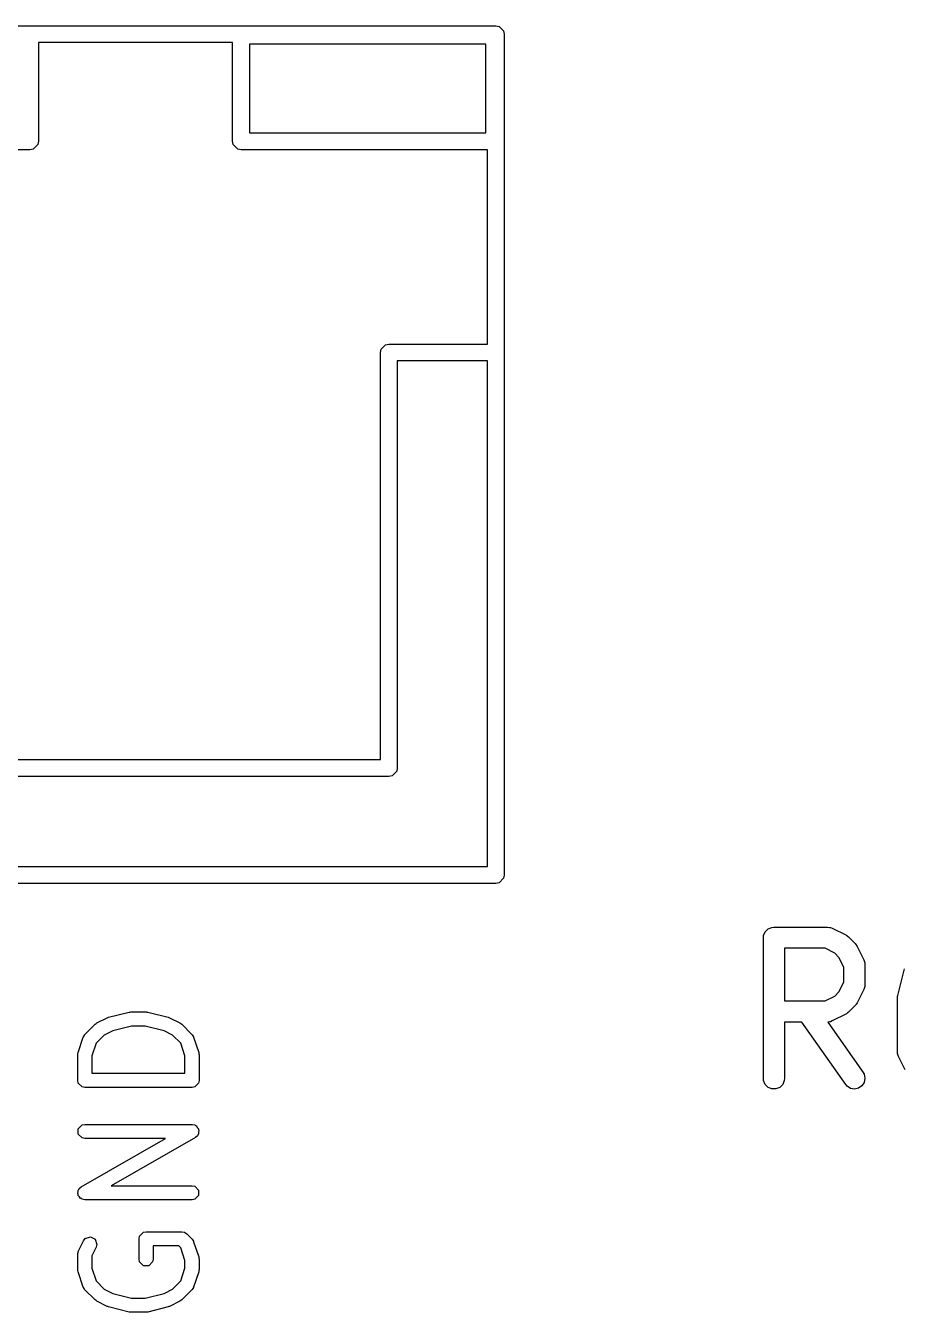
# Model space of a CAD drawing. Extents: x 1.07 to 8.07, y -3.47 to -0.77.
# Drawn here: x 6.0717 to 6.3168, y -1.3126 to -0.953 of the extents above; entities that cross this region are included whole.
import ezdxf

# ---------------------------------------------------------------- set-up
doc = ezdxf.new("R2010")
doc.units = 0
doc.header["$MEASUREMENT"] = 0
doc.layers.add('BLACK', color=7, linetype='CONTINUOUS')

msp = doc.modelspace()

# ---------------------------------------------------------------- linework, layer by layer
at = {"layer": 'BLACK', "linetype": 'CONTINUOUS'}
for p, q in [((5.7063, -0.95295), (6.20315, -0.95295)), ((6.20315, -0.95295), (6.20405, -0.95313)), ((6.20405, -0.95313), (6.20533, -0.95441)), ((6.20533, -0.95441), (6.20551, -0.95531)), ((6.20551, -0.95531), (6.20551, -1.19035)), ((6.0752, -0.95768), (6.0752, -0.98524)), ((6.12953, -0.95768), (6.0752, -0.95768)), ((6.12953, -0.98524), (6.12953, -0.95768)), ((6.13425, -0.95807), (6.13425, -0.98287)), ((6.20039, -0.95807), (6.13425, -0.95807)), ((6.20039, -0.98287), (6.20039, -0.95807)), ((6.0752, -0.98524), (6.07502, -0.98614)), ((6.12971, -0.98614), (6.12953, -0.98524)), ((6.13425, -0.98287), (6.20039, -0.98287)), ((6.07283, -0.9876), (5.83661, -0.9876)), ((6.07374, -0.98742), (6.07283, -0.9876)), ((6.07502, -0.98614), (6.07374, -0.98742)), ((6.13099, -0.98742), (6.12971, -0.98614)), ((6.13189, -0.9876), (6.13099, -0.98742)), ((6.20079, -0.9876), (6.13189, -0.9876)), ((6.20079, -1.04193), (6.20079, -0.9876)), ((6.17105, -1.04339), (6.17232, -1.04211)), ((6.17232, -1.04211), (6.17323, -1.04193)), ((6.17323, -1.04193), (6.20079, -1.04193)), ((6.17087, -1.04429), (6.17105, -1.04339)), ((6.17087, -1.15807), (6.17087, -1.04429)), ((6.20079, -1.04665), (6.17559, -1.04665)), ((6.17559, -1.04665), (6.17559, -1.16043)), ((6.20079, -1.18799), (6.20079, -1.04665)), ((5.95472, -1.15807), (6.17087, -1.15807)), ((6.17541, -1.16134), (6.17413, -1.16262)), ((6.17559, -1.16043), (6.17541, -1.16134)), ((6.17323, -1.1628), (5.95472, -1.1628)), ((6.17413, -1.16262), (6.17323, -1.1628)), ((5.70866, -1.18799), (6.20079, -1.18799)), ((6.20315, -1.19272), (5.7063, -1.19272)), ((6.20405, -1.19254), (6.20315, -1.19272)), ((6.20533, -1.19126), (6.20405, -1.19254)), ((6.20551, -1.19035), (6.20533, -1.19126)), ((6.27798, -1.20787), (6.27804, -1.20729)), ((6.27798, -1.24724), (6.27798, -1.20787)), ((6.27804, -1.20729), (6.27848, -1.20623)), ((6.27848, -1.20623), (6.27929, -1.20541)), ((6.27929, -1.20541), (6.28036, -1.20497)), ((6.28036, -1.20497), (6.28093, -1.20491)), ((6.28093, -1.20491), (6.29593, -1.20491)), ((6.29593, -1.20491), (6.29651, -1.20497)), ((6.29651, -1.20497), (6.29661, -1.20501)), ((6.29661, -1.20501), (6.29671, -1.20502)), ((6.29671, -1.20502), (6.29725, -1.20523)), ((6.29725, -1.20523), (6.301, -1.2071)), ((6.301, -1.2071), (6.30125, -1.20726)), ((6.30125, -1.20726), (6.30132, -1.20729)), ((6.30132, -1.20729), (6.3014, -1.20735)), ((6.3014, -1.20735), (6.30149, -1.20741)), ((6.30149, -1.20741), (6.30154, -1.20747)), ((6.30154, -1.20747), (6.30177, -1.20765)), ((6.30177, -1.20765), (6.30364, -1.20953)), ((6.29523, -1.21082), (6.28389, -1.21082)), ((6.28389, -1.21082), (6.28389, -1.22554)), ((6.29793, -1.21217), (6.29523, -1.21082)), ((6.30364, -1.20953), (6.30383, -1.20975)), ((6.30383, -1.20975), (6.30389, -1.20981)), ((6.30389, -1.20981), (6.30394, -1.20989)), ((6.30394, -1.20989), (6.30401, -1.20998)), ((6.30401, -1.20998), (6.30404, -1.21005)), ((6.30404, -1.21005), (6.3042, -1.2103)), ((6.3042, -1.2103), (6.30607, -1.21405)), ((6.29913, -1.21337), (6.29793, -1.21217)), ((6.30048, -1.21606), (6.29913, -1.21337)), ((6.30607, -1.21405), (6.30628, -1.21459)), ((6.30628, -1.21459), (6.30629, -1.21469)), ((6.30629, -1.21469), (6.30633, -1.21479)), ((6.30633, -1.21479), (6.30638, -1.21537)), ((6.30638, -1.21537), (6.30638, -1.22099)), ((6.30048, -1.22029), (6.30048, -1.21606)), ((6.31556, -1.22402), (6.31744, -1.21652)), ((6.29913, -1.22299), (6.30048, -1.22029)), ((6.30607, -1.22231), (6.3042, -1.22606)), ((6.30628, -1.22177), (6.30607, -1.22231)), ((6.30629, -1.22166), (6.30628, -1.22177)), ((6.30633, -1.22157), (6.30629, -1.22166)), ((6.30638, -1.22099), (6.30633, -1.22157)), ((6.28389, -1.22554), (6.29523, -1.22554)), ((6.29523, -1.22554), (6.29793, -1.22419)), ((6.29793, -1.22419), (6.29913, -1.22299)), ((6.3042, -1.22606), (6.30404, -1.22631)), ((6.31548, -1.2246), (6.31551, -1.22438)), ((6.31549, -1.22464), (6.31548, -1.2246)), ((6.31548, -1.22474), (6.31549, -1.22464)), ((6.31548, -1.23974), (6.31548, -1.22474)), ((6.31551, -1.22438), (6.31553, -1.22416)), ((6.31553, -1.22416), (6.31555, -1.22412)), ((6.31555, -1.22412), (6.31556, -1.22402)), ((6.09484, -1.23011), (6.10055, -1.22868)), ((6.10055, -1.22868), (6.10079, -1.22867)), ((6.10079, -1.22867), (6.10103, -1.22862)), ((6.10103, -1.22862), (6.10531, -1.22862)), ((6.10531, -1.22862), (6.10555, -1.22867)), ((6.10555, -1.22867), (6.10579, -1.22868)), ((6.10579, -1.22868), (6.11151, -1.23011)), ((6.301, -1.22926), (6.29725, -1.23113)), ((6.30125, -1.2291), (6.301, -1.22926)), ((6.30132, -1.22907), (6.30125, -1.2291)), ((6.3014, -1.229), (6.30132, -1.22907)), ((6.30149, -1.22895), (6.3014, -1.229)), ((6.30154, -1.22889), (6.30149, -1.22895)), ((6.30177, -1.2287), (6.30154, -1.22889)), ((6.30364, -1.22683), (6.30177, -1.2287)), ((6.30383, -1.2266), (6.30364, -1.22683)), ((6.30389, -1.22655), (6.30383, -1.2266)), ((6.30394, -1.22646), (6.30389, -1.22655)), ((6.30401, -1.22638), (6.30394, -1.22646)), ((6.30404, -1.22631), (6.30401, -1.22638)), ((6.08821, -1.23492), (6.09106, -1.23206)), ((6.09106, -1.23206), (6.09133, -1.23188)), ((6.09133, -1.23188), (6.09158, -1.23169)), ((6.09158, -1.23169), (6.09443, -1.23026)), ((6.09443, -1.23026), (6.09464, -1.2302)), ((6.09464, -1.2302), (6.09484, -1.23011)), ((6.10127, -1.23256), (6.096, -1.23388)), ((6.10507, -1.23256), (6.10127, -1.23256)), ((6.11034, -1.23388), (6.10507, -1.23256)), ((6.11151, -1.23011), (6.1117, -1.2302)), ((6.1117, -1.2302), (6.11191, -1.23026)), ((6.11191, -1.23026), (6.11477, -1.23169)), ((6.11477, -1.23169), (6.11501, -1.23188)), ((6.11501, -1.23188), (6.11528, -1.23206)), ((6.11528, -1.23206), (6.11813, -1.23492)), ((6.28877, -1.23144), (6.28389, -1.23144)), ((6.28389, -1.23144), (6.28389, -1.24724)), ((6.30101, -1.24893), (6.28877, -1.23144)), ((6.29651, -1.23139), (6.29598, -1.23144)), ((6.29598, -1.23144), (6.30585, -1.24554)), ((6.29661, -1.23134), (6.29651, -1.23139)), ((6.29671, -1.23134), (6.29661, -1.23134)), ((6.29725, -1.23113), (6.29671, -1.23134)), ((6.0863, -1.23997), (6.08773, -1.23568)), ((6.08773, -1.23568), (6.08778, -1.2356)), ((6.08778, -1.23555), (6.08796, -1.23529)), ((6.08778, -1.2356), (6.08778, -1.23555)), ((6.08796, -1.23529), (6.08811, -1.23502)), ((6.08811, -1.23502), (6.08815, -1.235)), ((6.08815, -1.235), (6.08821, -1.23492)), ((6.09362, -1.23507), (6.09132, -1.23737)), ((6.096, -1.23388), (6.09362, -1.23507)), ((6.11272, -1.23507), (6.11034, -1.23388)), ((6.11502, -1.23737), (6.11272, -1.23507)), ((6.11813, -1.23492), (6.11819, -1.235)), ((6.11819, -1.235), (6.11823, -1.23502)), ((6.11823, -1.23502), (6.11839, -1.23529)), ((6.11839, -1.23529), (6.11856, -1.23555)), ((6.11856, -1.23555), (6.11856, -1.2356)), ((6.11856, -1.2356), (6.11861, -1.23568)), ((6.11861, -1.23568), (6.12004, -1.23997)), ((6.0862, -1.24059), (6.08626, -1.24028)), ((6.0862, -1.24774), (6.0862, -1.24059)), ((6.08626, -1.24028), (6.0863, -1.23997)), ((6.09132, -1.23737), (6.09014, -1.24091)), ((6.1162, -1.24091), (6.11502, -1.23737)), ((6.12004, -1.23997), (6.12008, -1.24028)), ((6.12008, -1.24028), (6.12014, -1.24059)), ((6.12014, -1.24059), (6.12014, -1.24774)), ((6.31553, -1.24031), (6.31548, -1.23974)), ((6.31557, -1.24041), (6.31553, -1.24031)), ((6.31558, -1.24052), (6.31557, -1.24041)), ((6.31579, -1.24106), (6.31558, -1.24052)), ((6.09014, -1.24091), (6.09014, -1.24577)), ((6.1162, -1.24577), (6.1162, -1.24091)), ((6.31766, -1.24481), (6.31579, -1.24106)), ((6.08635, -1.24849), (6.0862, -1.24774)), ((6.09014, -1.24577), (6.1162, -1.24577)), ((6.12014, -1.24774), (6.11999, -1.24849)), ((6.27804, -1.24781), (6.27798, -1.24724)), ((6.27848, -1.24888), (6.27804, -1.24781)), ((6.28383, -1.24781), (6.28339, -1.24888)), ((6.28389, -1.24724), (6.28383, -1.24781)), ((6.30585, -1.24554), (6.30613, -1.24605)), ((6.30613, -1.24605), (6.30638, -1.24717)), ((6.30638, -1.24717), (6.30618, -1.24831)), ((6.08742, -1.24955), (6.08635, -1.24849)), ((6.08817, -1.2497), (6.08742, -1.24955)), ((6.11817, -1.2497), (6.08817, -1.2497)), ((6.11892, -1.24955), (6.11817, -1.2497)), ((6.11999, -1.24849), (6.11892, -1.24955)), ((6.27929, -1.24969), (6.27848, -1.24888)), ((6.28036, -1.25013), (6.27929, -1.24969)), ((6.28151, -1.25013), (6.28036, -1.25013)), ((6.28257, -1.24969), (6.28151, -1.25013)), ((6.28339, -1.24888), (6.28257, -1.24969)), ((6.30139, -1.24937), (6.30101, -1.24893)), ((6.30236, -1.24999), (6.30139, -1.24937)), ((6.30349, -1.25019), (6.30236, -1.24999)), ((6.30462, -1.24994), (6.30349, -1.25019)), ((6.30556, -1.24928), (6.30462, -1.24994)), ((6.30618, -1.24831), (6.30556, -1.24928)), ((6.08635, -1.26127), (6.08742, -1.2602)), ((6.08635, -1.26278), (6.08635, -1.26127)), ((6.08742, -1.2602), (6.08817, -1.26005)), ((6.08817, -1.26005), (6.11817, -1.26005)), ((6.11817, -1.26005), (6.11892, -1.2602)), ((6.11892, -1.2602), (6.11912, -1.26039)), ((6.11912, -1.26039), (6.11938, -1.26047)), ((6.11938, -1.26047), (6.11963, -1.26091)), ((6.11963, -1.26091), (6.11999, -1.26127)), ((6.11999, -1.26127), (6.11999, -1.26154)), ((6.11999, -1.26154), (6.12012, -1.26177)), ((6.12012, -1.26177), (6.11999, -1.26227)), ((6.08742, -1.26384), (6.08635, -1.26278)), ((6.08719, -1.27746), (6.11076, -1.26399)), ((6.08817, -1.26399), (6.08742, -1.26384)), ((6.11076, -1.26399), (6.08817, -1.26399)), ((6.11915, -1.26373), (6.09558, -1.2772)), ((6.11973, -1.26323), (6.11915, -1.26373)), ((6.1198, -1.26297), (6.11973, -1.26323)), ((6.11999, -1.26278), (6.1198, -1.26297)), ((6.11999, -1.26227), (6.11999, -1.26278)), ((6.08622, -1.27941), (6.08635, -1.27892)), ((6.08635, -1.27965), (6.08622, -1.27941)), ((6.08635, -1.27841), (6.08654, -1.27822)), ((6.08635, -1.27892), (6.08635, -1.27841)), ((6.08635, -1.27992), (6.08635, -1.27965)), ((6.08671, -1.28028), (6.08635, -1.27992)), ((6.08654, -1.27822), (6.08661, -1.27796)), ((6.08661, -1.27796), (6.08719, -1.27746)), ((6.09558, -1.2772), (6.11817, -1.2772)), ((6.11817, -1.2772), (6.11892, -1.27735)), ((6.11892, -1.27735), (6.11999, -1.27841)), ((6.11999, -1.27992), (6.11892, -1.28098)), ((6.11999, -1.27841), (6.11999, -1.27992)), ((6.08697, -1.28072), (6.08671, -1.28028)), ((6.08723, -1.28079), (6.08697, -1.28072)), ((6.08742, -1.28098), (6.08723, -1.28079)), ((6.08817, -1.28113), (6.08742, -1.28098)), ((6.11817, -1.28113), (6.08817, -1.28113)), ((6.11892, -1.28098), (6.11817, -1.28113)), ((6.1035, -1.29127), (6.10456, -1.2902)), ((6.10456, -1.2902), (6.10531, -1.29005)), ((6.10531, -1.29005), (6.11531, -1.29005)), ((6.11531, -1.29005), (6.11607, -1.2902)), ((6.11607, -1.2902), (6.11671, -1.29063)), ((6.11671, -1.29063), (6.11813, -1.29206)), ((6.08641, -1.29543), (6.08784, -1.29257)), ((6.08784, -1.29257), (6.08831, -1.29196)), ((6.08831, -1.29196), (6.08974, -1.29149)), ((6.08974, -1.29149), (6.09109, -1.29216)), ((6.09136, -1.29433), (6.09014, -1.29677)), ((6.09109, -1.29216), (6.09156, -1.29359)), ((6.09156, -1.29359), (6.09136, -1.29433)), ((6.10335, -1.29202), (6.1035, -1.29127)), ((6.10335, -1.29774), (6.10335, -1.29202)), ((6.1145, -1.29399), (6.10728, -1.29399)), ((6.10728, -1.29399), (6.10728, -1.29774)), ((6.11502, -1.29451), (6.1145, -1.29399)), ((6.1162, -1.29806), (6.11502, -1.29451)), ((6.11813, -1.29206), (6.11819, -1.29214)), ((6.11819, -1.29214), (6.11823, -1.29216)), ((6.11823, -1.29216), (6.11839, -1.29243)), ((6.11839, -1.29243), (6.11856, -1.2927)), ((6.11856, -1.2927), (6.11856, -1.29274)), ((6.11856, -1.29274), (6.11861, -1.29283)), ((6.11861, -1.29283), (6.12004, -1.29711)), ((6.0862, -1.29631), (6.08622, -1.29621)), ((6.0862, -1.30059), (6.0862, -1.29631)), ((6.08621, -1.29617), (6.08629, -1.29586)), ((6.08622, -1.29621), (6.08621, -1.29617)), ((6.08629, -1.29586), (6.08635, -1.29555)), ((6.08635, -1.29555), (6.08638, -1.29552)), ((6.08638, -1.29552), (6.08641, -1.29543)), ((6.09014, -1.29677), (6.09014, -1.30027)), ((6.1035, -1.29849), (6.10335, -1.29774)), ((6.10728, -1.29774), (6.10713, -1.29849)), ((6.1162, -1.30027), (6.1162, -1.29806)), ((6.12004, -1.29711), (6.12008, -1.29743)), ((6.12008, -1.29743), (6.12014, -1.29774)), ((6.12014, -1.29774), (6.12014, -1.30059)), ((6.08626, -1.3009), (6.0862, -1.30059)), ((6.0863, -1.30122), (6.08626, -1.3009)), ((6.08773, -1.3055), (6.0863, -1.30122)), ((6.09014, -1.30027), (6.09132, -1.30382)), ((6.10456, -1.29955), (6.1035, -1.29849)), ((6.10607, -1.29955), (6.10456, -1.29955)), ((6.10713, -1.29849), (6.10607, -1.29955)), ((6.11502, -1.30382), (6.1162, -1.30027)), ((6.12004, -1.30122), (6.11861, -1.3055)), ((6.12008, -1.3009), (6.12004, -1.30122)), ((6.12014, -1.30059), (6.12008, -1.3009)), ((6.09132, -1.30382), (6.09362, -1.30612)), ((6.11272, -1.30612), (6.11502, -1.30382)), ((6.08778, -1.30559), (6.08773, -1.3055)), ((6.08778, -1.30563), (6.08778, -1.30559)), ((6.08796, -1.30589), (6.08778, -1.30563)), ((6.08811, -1.30617), (6.08796, -1.30589)), ((6.08815, -1.30619), (6.08811, -1.30617)), ((6.08821, -1.30627), (6.08815, -1.30619)), ((6.09106, -1.30913), (6.08821, -1.30627)), ((6.09362, -1.30612), (6.096, -1.30731)), ((6.096, -1.30731), (6.10127, -1.30862)), ((6.10127, -1.30862), (6.10507, -1.30862)), ((6.10507, -1.30862), (6.11034, -1.30731)), ((6.11034, -1.30731), (6.11272, -1.30612)), ((6.11813, -1.30627), (6.11528, -1.30913)), ((6.11819, -1.30619), (6.11813, -1.30627)), ((6.11823, -1.30617), (6.11819, -1.30619)), ((6.11839, -1.30589), (6.11823, -1.30617)), ((6.11856, -1.30563), (6.11839, -1.30589)), ((6.11861, -1.3055), (6.11856, -1.30559)), ((6.11856, -1.30559), (6.11856, -1.30563)), ((6.09133, -1.3093), (6.09106, -1.30913)), ((6.09158, -1.3095), (6.09133, -1.3093)), ((6.09443, -1.31093), (6.09158, -1.3095)), ((6.09464, -1.31098), (6.09443, -1.31093)), ((6.09484, -1.31107), (6.09464, -1.31098)), ((6.10055, -1.3125), (6.09484, -1.31107)), ((6.10079, -1.31251), (6.10055, -1.3125)), ((6.10103, -1.31256), (6.10079, -1.31251)), ((6.10531, -1.31256), (6.10103, -1.31256)), ((6.10555, -1.31251), (6.10531, -1.31256)), ((6.10579, -1.3125), (6.10555, -1.31251)), ((6.11151, -1.31107), (6.10579, -1.3125)), ((6.1117, -1.31098), (6.11151, -1.31107)), ((6.11191, -1.31093), (6.1117, -1.31098)), ((6.11477, -1.3095), (6.11191, -1.31093)), ((6.11501, -1.3093), (6.11477, -1.3095)), ((6.11528, -1.30913), (6.11501, -1.3093))]:
    msp.add_line(p, q, dxfattribs=at)

doc.saveas('drawing.dxf')
